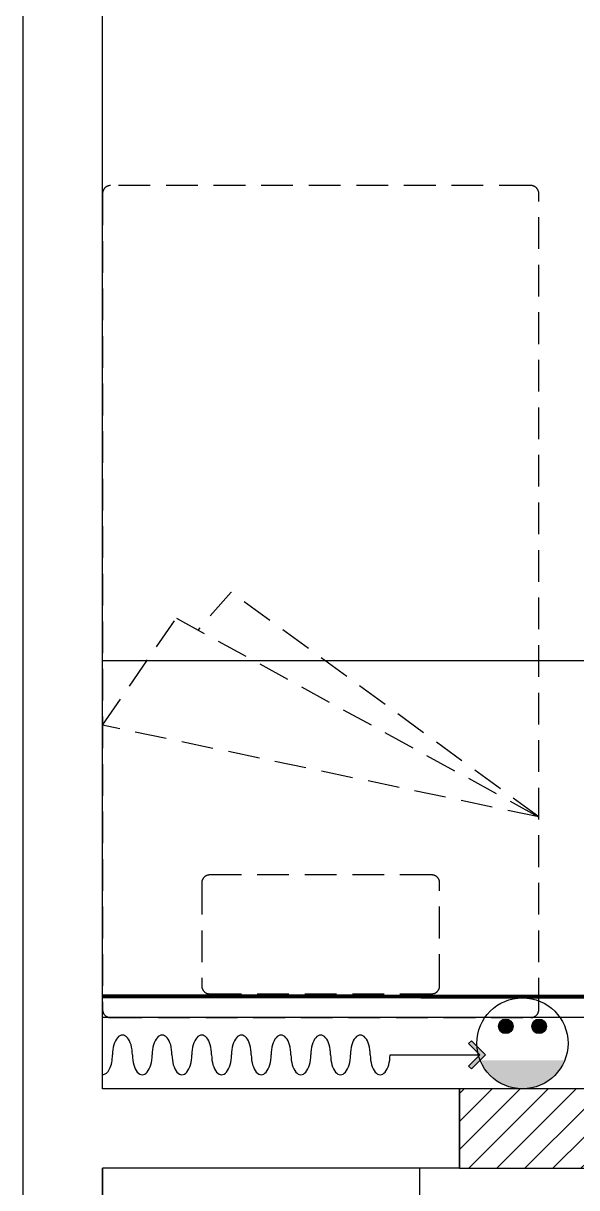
# Model space of a CAD drawing. Header units: millimetres. Extents: x 359270 to 411470, y 57550 to 89768.
# Drawn here: x 388930 to 390326, y 62765 to 65704 of the extents above; entities that cross this region are included whole.
import ezdxf

# ---------------------------------------------------------------- set-up
doc = ezdxf.new("R2010")
doc.units = ezdxf.units.MM
doc.header["$LTSCALE"] = 100
doc.linetypes.add('DH-HID2', pattern=[1.2, 0.8, -0.4])
doc.linetypes.add('HID', pattern=[2.3, 1.5, -0.8])
for name, color, linetype in [('01. F-소품', 3, 'Continuous'), ('03-WAL NEW', 3, 'Continuous'), ('04_FUR', 6, 'Continuous'), ('06-LIGHT', 4, 'Continuous'), ('C-WALL1', 2, 'Continuous'), ('CEIL-LIGHT', 7, 'Continuous'), ('FU-FURM', 251, 'DH-HID2'), ('설비', 140, 'Continuous')]:
    doc.layers.add(name, color=color, linetype=linetype)

# ---------------------------------------------------------------- blocks, each defined once
blk = doc.blocks.new('FLLROP')
at = {"layer": 'C-WALL1'}
for p, q in [((363130, 60990), (363130, 68518)), ((363330, 63014), (363330, 66590)), ((364230, 63014), (363330, 63014)), ((364230, 62814), (364230, 63014)), ((364230, 62814), (363330, 62814)), ((363330, 61190), (363330, 62814))]:
    blk.add_line(p, q, dxfattribs=at)
blk = doc.blocks.new('CJSWJDERH')
at = {"layer": '03-WAL NEW'}
h = blk.add_hatch(dxfattribs=at)
h.set_pattern_fill('_USER', color=8, scale=50, angle=45, pattern_type=0)
h.set_pattern_definition([(45, (25800, 0), (-35.355339, 35.355339), [])])
h.paths.add_polyline_path([(390347.5, 63014), (390030, 63014), (390030, 62814), (390347.5, 62814)])
h.paths.add_polyline_path([(392965, 62814), (392147.5, 62814), (392147.5, 63014), (392965, 63014)])
blk.add_lwpolyline([(390347.5, 63014), (390030, 63014), (390030, 62814), (390347.5, 62814)], close=True, dxfattribs=at)
at = {"layer": '04_FUR', "color": 8}
blk.add_lwpolyline([(389130, 61190), (389930, 61190), (389930, 62814), (389130, 62814), (389130, 61190)], dxfattribs=at)
at = {"layer": 'FU-FURM', "color": 8}
for p, q in [((389454, 64268), (389370, 64172)), ((390230, 63700.5), (389454, 64268)), ((389130, 63932), (389316, 64202)), ((389316, 64202), (390230, 63700.5)), ((390230, 63700.5), (389130, 63932))]:
    blk.add_line(p, q, dxfattribs=at)
for points in [[(390210, 65294), (389150, 65294, 0.414214), (389130, 65274), (389130, 63214, 0.414214), (389150, 63194), (390210, 63194, 0.414214), (390230, 63214), (390230, 65274, 0.414214)], [(389960, 63554), (389400, 63554, 0.414214), (389380, 63534), (389380, 63274, 0.414214), (389400, 63254), (389960, 63254, 0.414214), (389980, 63274), (389980, 63534, 0.414214)]]:
    blk.add_lwpolyline(points, format="xyb", close=True, dxfattribs=at)
blk.add_blockref('FLLROP', (25800, 0))
blk = doc.blocks.new('FFSFDF')
at = {"layer": '01. F-소품'}
blk.add_hatch(color=8, dxfattribs=at).paths.add_polyline_path([(1567672.9, 1746751.1), (1567679.9, 1746744.1), (1567715.3, 1746779.4), (1567679.9, 1746814.8), (1567672.9, 1746807.7), (1567701.2, 1746779.4)])
at = {"layer": '01. F-소품', "color": 8}
for p, q in [((1567672.9, 1746807.7), (1567679.9, 1746814.8)), ((1567474.8, 1746779.4), (1567701.2, 1746779.4)), ((1567672.9, 1746751.1), (1567679.9, 1746744.1))]:
    blk.add_line(p, q, dxfattribs=at)
for points in [[(1567672.9, 1746807.7), (1567701.2, 1746779.4), (1567672.9, 1746751.1)], [(1567679.9, 1746814.8), (1567715.3, 1746779.4), (1567679.9, 1746744.1)]]:
    blk.add_lwpolyline(points, dxfattribs=at)
for centre, start_param, end_param in [((1566799.8, 1746779.4), 1.570796, 4.712389), ((1566899.8, 1746779.4), 1.570796, 4.712389), ((1566999.8, 1746779.4), 1.570796, 4.712389), ((1567099.8, 1746779.4), 1.570796, 4.712389), ((1567199.8, 1746779.4), 1.570796, 4.712389), ((1567299.8, 1746779.4), 1.570796, 4.712389), ((1567399.8, 1746779.4), 1.570796, 4.712389), ((1566749.8, 1746779.4), 6.283185, 7.853982), ((1566849.8, 1746779.4), 4.712389, 7.853982), ((1566949.8, 1746779.4), 4.712389, 7.853982), ((1567049.8, 1746779.4), 4.712389, 7.853982), ((1567149.8, 1746779.4), 4.712389, 7.853982), ((1567249.8, 1746779.4), 4.712389, 7.853982), ((1567349.8, 1746779.4), 4.712389, 7.853982), ((1567449.8, 1746779.4), 4.712389, 7.853982)]:
    blk.add_ellipse(centre, major_axis=(0, -50), ratio=0.5, start_param=start_param, end_param=end_param, dxfattribs=at)

msp = doc.modelspace()

# ---------------------------------------------------------------- hatches: boundary and pattern name
at = {"layer": '설비'}
h = msp.add_hatch(color=10, dxfattribs=at)
edge = h.paths.add_edge_path()
edge.add_arc((390146.7, 63171.9), 18.3, 0, 360)
h = msp.add_hatch(color=10, dxfattribs=at)
edge = h.paths.add_edge_path()
edge.add_arc((390230.8, 63171.9), 18.3, 0, 360)
h = msp.add_hatch(color=10, dxfattribs=at)
edge = h.paths.add_edge_path()
edge.add_line((390295.4, 63086), (390082.1, 63086))
edge.add_ellipse((390188.8, 63129), major_axis=(81.3, 81.3), ratio=1, start_angle=156.9578, end_angle=293.0422)

# ---------------------------------------------------------------- linework, layer by layer
at = {"layer": '06-LIGHT', "color": 10, "linetype": 'HID', "const_width": 10}
msp.add_lwpolyline([(389130, 63247.9), (393365, 63244)], dxfattribs=at)
at = {"layer": 'CEIL-LIGHT'}
for p, q in [((393365, 64094), (389130, 64094)), ((393365, 63194), (389130, 63194))]:
    msp.add_line(p, q, dxfattribs=at)
at = {"layer": '설비', "color": 10}
for centre, radius in [((390188.8, 63129), 115), ((390146.7, 63171.9), 18.3), ((390230.8, 63171.9), 18.3)]:
    msp.add_circle(centre, radius, dxfattribs=at)

# ---------------------------------------------------------------- block references
msp.add_blockref('CJSWJDERH', (0, 0))
at = {"color": 0}
msp.add_blockref('FFSFDF', (-1177619.8, -1683679.5), dxfattribs=at)

doc.saveas('drawing.dxf')
